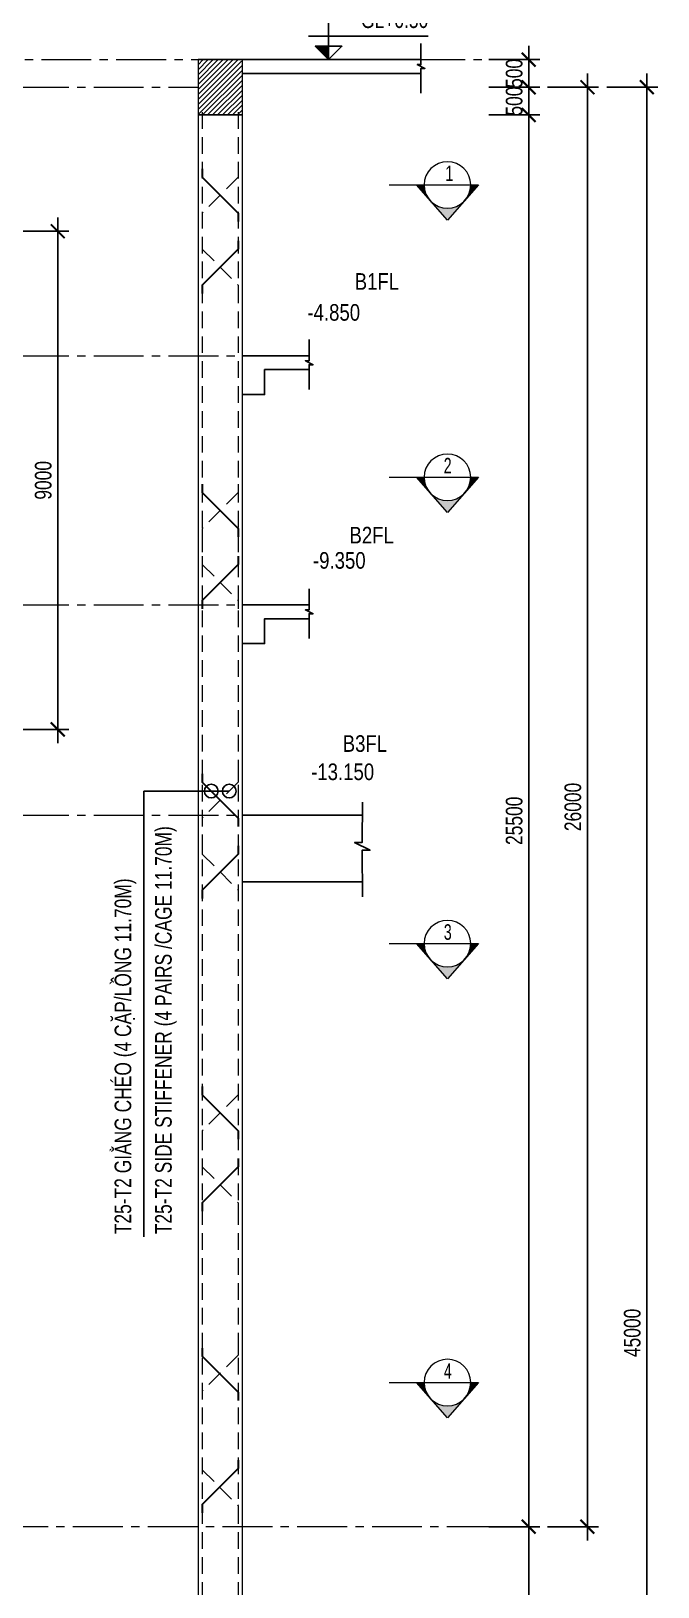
# Model space of a CAD drawing. Header units: millimetres. Extents: x 2746337 to 7547699, y -363432 to 15720.
# Drawn here: x 3098751 to 3110067, y -27087 to 1014 of the extents above; entities that cross this region are included whole.
import ezdxf
from ezdxf.enums import TextEntityAlignment as Align

# ---------------------------------------------------------------- set-up
doc = ezdxf.new("R2010")
doc.units = ezdxf.units.MM
doc.header["$LTSCALE"] = 1200
doc.header["$PDMODE"] = 3
doc.linetypes.add('CENTER2', pattern=[1.125, 0.75, -0.125, 0.125, -0.125])
doc.linetypes.add('HIDDEN', pattern=[0.375, 0.25, -0.125])
for name, color, linetype, lineweight in [('1', 9, 'Continuous', 13), ('BOUND', 3, 'Continuous', 20), ('CODE', 3, 'Continuous', 15), ('ENOTE', 2, 'Continuous', 15), ('Grid line', 160, 'CENTER2', 5), ('HIDE', 8, 'HIDDEN', 13), ('K-THUOC', 1, 'Continuous', 18), ('LEADER', 8, 'Continuous', 9), ('S-Beam - Cont', 60, 'Continuous', 25), ('T2CO', 4, 'Continuous', 30), ('T2HI', 4, 'HIDDEN', 13), ('TEXTVN', 2, 'Continuous', 20)]:
    doc.layers.add(name, color=color, linetype=linetype, lineweight=lineweight)
for name, color, linetype in [('CDC.02.DIM', 1, 'Continuous'), ('CDC.06.TEXT', 2, 'Continuous'), ('CDC.10.HATCH', 251, 'Continuous'), ('Q-Dim-line', 75, 'Continuous')]:
    doc.layers.add(name, color=color, linetype=linetype)
doc.styles.add('DB_Arial', font='arial.ttf', dxfattribs={"width": 0.8})
doc.styles.add('SMTEXT', font='arial.ttf', dxfattribs={"width": 0.75})
doc.styles.add('TEXTVN', font='VHELVCN.TTF', dxfattribs={"width": 0.8})
doc.dimstyles.new('BSV1-100', dxfattribs={"dimtxt": 300, "dimasz": 250, "dimexe": 200, "dimexo": 0, "dimgap": 108, "dimtad": 1, "dimdec": 0, "dimdsep": 46, "dimtxsty": 'SMTEXT', "dimblk": 'ARCHTICK', "dimcen": 100, "dimdle": 250, "dimclrd": 256, "dimclre": 256, "dimclrt": 1, "dimadec": 0, "dimazin": 0, "dimtfac": 1, "dimtdec": 0, "dimtix": 1, "dimtmove": 2, "dimatfit": 3, "dimfxl": 720, "dimfxlon": 1, "dimtolj": 1, "dimtzin": 0, "dimarcsym": 0})
doc.dimstyles.new('BSV25', dxfattribs={"dimtxt": 300, "dimasz": 250, "dimexe": 200, "dimexo": 0, "dimgap": 108, "dimtad": 1, "dimdec": 0, "dimlfac": 0.25, "dimdsep": 46, "dimtxsty": 'SMTEXT', "dimblk": 'ARCHTICK', "dimcen": 100, "dimdle": 250, "dimclrd": 256, "dimclre": 256, "dimclrt": 2, "dimadec": 0, "dimazin": 0, "dimtfac": 1, "dimtdec": 0, "dimtix": 1, "dimtmove": 2, "dimatfit": 3, "dimfxl": 800, "dimfxlon": 1, "dimtolj": 1, "dimtzin": 0, "dimarcsym": 0})

# ---------------------------------------------------------------- blocks, each defined once
blk = doc.blocks.new('_ArchTick')
at = {"color": 0, "linetype": 'ByBlock', "const_width": 0.15}
blk.add_lwpolyline([(-0.5, -0.5), (0.5, 0.5)], dxfattribs=at)
blk = doc.blocks.new('tag_cd')
at = {"layer": 'CDC.10.HATCH'}
blk.add_hatch(color=256, dxfattribs=at).paths.add_polyline_path([(180, 240), (420, 0), (420, 240)])
at = {"layer": 'CDC.02.DIM'}
for points in [[(420, 240), (420, 0), (660, 240), (180, 240), (420, 0), (420, 1020)], [(60, 420), (2220, 420)], [(0, 0), (840, 0)]]:
    blk.add_lwpolyline(points, dxfattribs=at)
at = {"layer": 'CDC.06.TEXT', "ltscale": 0.5, "style": 'SMTEXT', "width": 0.75}
blk.add_attdef('CD', text='', height=300, dxfattribs=at).set_placement((2220, 570), align=Align.RIGHT)
blk = doc.blocks.new('*D421')
at = {"layer": 'Defpoints', "color": 0, "transparency": 16777216}
for p in [(3070676, 0), (3070113, -4850), (3102823, -4850)]:
    blk.add_point(p, dxfattribs=at)
at = {"layer": 'K-THUOC', "lineweight": -2, "transparency": 16777216}
for p, q in [((3070113, 250), (3070113, -5100)), ((3070676, 0), (3069913, 0)), ((3070833, -4850), (3069913, -4850))]:
    blk.add_line(p, q, dxfattribs=at)
at = {"layer": 'K-THUOC', "lineweight": -2, "transparency": 16777216, "xscale": 250, "yscale": 250, "zscale": 250}
for p, rotation in [((3070113, 0), 90), ((3070113, -4850), 270)]:
    blk.add_blockref('_ArchTick', p, dxfattribs=dict(at, rotation=rotation))
at = {"layer": 'K-THUOC', "color": 1, "transparency": 16777216, "insert": (3069852, -2425), "char_height": 300, "attachment_point": 5, "rotation": 90, "style": 'SMTEXT'}
blk.add_mtext('\\A1;4850', dxfattribs=at)
blk = doc.blocks.new('*D422')
at = {"layer": 'Defpoints', "color": 0, "transparency": 16777216}
for p in [(3102823, -4850), (3070113, -9350), (3102807, -9350)]:
    blk.add_point(p, dxfattribs=at)
at = {"layer": 'K-THUOC', "lineweight": -2, "transparency": 16777216}
for p, q in [((3070113, -4600), (3070113, -9600)), ((3070833, -4850), (3069913, -4850)), ((3070833, -9350), (3069913, -9350))]:
    blk.add_line(p, q, dxfattribs=at)
at = {"layer": 'K-THUOC', "lineweight": -2, "transparency": 16777216, "xscale": 250, "yscale": 250, "zscale": 250}
for p, rotation in [((3070113, -4850), 90), ((3070113, -9350), 270)]:
    blk.add_blockref('_ArchTick', p, dxfattribs=dict(at, rotation=rotation))
at = {"layer": 'K-THUOC', "color": 1, "transparency": 16777216, "insert": (3069852, -7100), "char_height": 300, "attachment_point": 5, "rotation": 90, "style": 'SMTEXT'}
blk.add_mtext('\\A1;4500', dxfattribs=at)
blk = doc.blocks.new('*D423')
at = {"layer": 'Defpoints', "color": 0, "transparency": 16777216}
for p in [(3101550, -9350), (3070113, -13150), (3102807, -13150)]:
    blk.add_point(p, dxfattribs=at)
at = {"layer": 'K-THUOC', "lineweight": -2, "transparency": 16777216}
for p, q in [((3070113, -9100), (3070113, -13400)), ((3070833, -9350), (3069913, -9350)), ((3070833, -13150), (3069913, -13150))]:
    blk.add_line(p, q, dxfattribs=at)
at = {"layer": 'K-THUOC', "lineweight": -2, "transparency": 16777216, "xscale": 250, "yscale": 250, "zscale": 250}
for p, rotation in [((3070113, -9350), 90), ((3070113, -13150), 270)]:
    blk.add_blockref('_ArchTick', p, dxfattribs=dict(at, rotation=rotation))
at = {"layer": 'K-THUOC', "color": 1, "transparency": 16777216, "insert": (3069852, -11250), "char_height": 300, "attachment_point": 5, "rotation": 90, "style": 'SMTEXT'}
blk.add_mtext('\\A1;3800', dxfattribs=at)
blk = doc.blocks.new('*D394')
at = {"layer": 'Defpoints', "color": 0, "transparency": 16777216}
for p in [(3088151, -2600), (3099231, -2600), (3088151, -11600)]:
    blk.add_point(p, dxfattribs=at)
at = {"layer": 'K-THUOC', "lineweight": -2, "transparency": 16777216}
for p, q in [((3099231, -11850), (3099231, -2350)), ((3098511, -2600), (3099431, -2600)), ((3098511, -11600), (3099431, -11600))]:
    blk.add_line(p, q, dxfattribs=at)
at = {"layer": 'K-THUOC', "lineweight": -2, "transparency": 16777216, "xscale": 250, "yscale": 250, "zscale": 250}
for p, rotation in [((3099231, -2600), 90), ((3099231, -11600), 270)]:
    blk.add_blockref('_ArchTick', p, dxfattribs=dict(at, rotation=rotation))
at = {"layer": 'K-THUOC', "color": 1, "transparency": 16777216, "insert": (3098970, -7100), "char_height": 300, "attachment_point": 5, "rotation": 90, "style": 'SMTEXT'}
blk.add_mtext('\\A1;9000', dxfattribs=at)
blk = doc.blocks.new('SIGSEC')
at = {"layer": '1', "lineweight": 9}
h = blk.add_hatch(color=256, dxfattribs=at)
h.dxf.hatch_style = 1
h.paths.add_polyline_path([(-420, 0), (-560, 0), (-315, -278, -0.182676)])
h = blk.add_hatch(color=256, dxfattribs=at)
h.dxf.hatch_style = 1
h.paths.add_polyline_path([(560, 0), (420, 0, -0.182676), (315, -278)])
h = blk.add_hatch(color=256, dxfattribs=at)
h.dxf.hatch_style = 1
h.paths.add_polyline_path([(315, -278, -0.451416), (-315, -278), (0, -635)])
at = {"layer": '1', "lineweight": 9, "elevation": 0}
blk.add_lwpolyline([(1050, 0), (-560, 0), (0, -635), (560, 0)], dxfattribs=at)
at = {"layer": '1', "lineweight": 9}
blk.add_circle((0, 0), 420, dxfattribs=at)
at = {"layer": 'BOUND', "lineweight": 9, "style": 'TEXTVN', "width": 0.8}
blk.add_attdef('SEC', text='', height=280, dxfattribs=at).set_placement((0, 210, 0), align=Align.MIDDLE_CENTER)
blk = doc.blocks.new('*D408')
at = {"layer": 'Defpoints', "color": 0, "transparency": 16777216}
for p in [(3102566, 500), (3107734, 500), (3102566, 0)]:
    blk.add_point(p, dxfattribs=at)
at = {"layer": 'K-THUOC', "lineweight": -2, "transparency": 16777216}
for p, q in [((3107734, 500), (3107734, 750)), ((3107014, 500), (3107934, 500)), ((3107734, 0), (3107734, 500)), ((3107014, 0), (3107934, 0)), ((3107734, 0), (3107734, -250))]:
    blk.add_line(p, q, dxfattribs=at)
at = {"layer": 'K-THUOC', "lineweight": -2, "transparency": 16777216, "xscale": 250, "yscale": 250, "zscale": 250}
for p, rotation in [((3107734, 500), 270), ((3107734, 0), 90)]:
    blk.add_blockref('_ArchTick', p, dxfattribs=dict(at, rotation=rotation))
at = {"layer": 'K-THUOC', "color": 1, "transparency": 16777216, "insert": (3107473, 250), "char_height": 300, "attachment_point": 5, "rotation": 90, "style": 'SMTEXT'}
blk.add_mtext('\\A1;500', dxfattribs=at)
blk = doc.blocks.new('*D409')
at = {"layer": 'Defpoints', "color": 0, "transparency": 16777216}
for p in [(3102566, 0), (3102566, -500), (3107734, -500)]:
    blk.add_point(p, dxfattribs=at)
at = {"layer": 'K-THUOC', "lineweight": -2, "transparency": 16777216}
for p, q in [((3107014, 0), (3107934, 0)), ((3107734, 0), (3107734, 250)), ((3107734, 0), (3107734, -500)), ((3107014, -500), (3107934, -500)), ((3107734, -500), (3107734, -750))]:
    blk.add_line(p, q, dxfattribs=at)
at = {"layer": 'K-THUOC', "lineweight": -2, "transparency": 16777216, "xscale": 250, "yscale": 250, "zscale": 250}
for p, rotation in [((3107734, 0), 270), ((3107734, -500), 90)]:
    blk.add_blockref('_ArchTick', p, dxfattribs=dict(at, rotation=rotation))
at = {"layer": 'K-THUOC', "color": 1, "transparency": 16777216, "insert": (3107473, -250), "char_height": 300, "attachment_point": 5, "rotation": 90, "style": 'SMTEXT'}
blk.add_mtext('\\A1;500', dxfattribs=at)
blk = doc.blocks.new('*D410')
at = {"layer": 'Defpoints', "color": 0, "transparency": 16777216}
for p in [(3102566, -500), (3097019, -26000), (3107734, -26000)]:
    blk.add_point(p, dxfattribs=at)
at = {"layer": 'K-THUOC', "lineweight": -2, "transparency": 16777216}
for p, q in [((3107734, -250), (3107734, -26250)), ((3107014, -500), (3107934, -500)), ((3107014, -26000), (3107934, -26000))]:
    blk.add_line(p, q, dxfattribs=at)
at = {"layer": 'K-THUOC', "lineweight": -2, "transparency": 16777216, "xscale": 250, "yscale": 250, "zscale": 250}
for p, rotation in [((3107734, -500), 90), ((3107734, -26000), 270)]:
    blk.add_blockref('_ArchTick', p, dxfattribs=dict(at, rotation=rotation))
at = {"layer": 'K-THUOC', "color": 1, "transparency": 16777216, "insert": (3107473, -13250), "char_height": 300, "attachment_point": 5, "rotation": 90, "style": 'SMTEXT'}
blk.add_mtext('\\A1;25500', dxfattribs=at)
blk = doc.blocks.new('*D411')
at = {"layer": 'Defpoints', "color": 0, "transparency": 16777216}
for p in [(3097019, -26000), (3098591, -45000), (3107734, -45000)]:
    blk.add_point(p, dxfattribs=at)
at = {"layer": 'K-THUOC', "lineweight": -2, "transparency": 16777216}
for p, q in [((3107734, -25750), (3107734, -45250)), ((3107014, -26000), (3107934, -26000)), ((3107014, -45000), (3107934, -45000))]:
    blk.add_line(p, q, dxfattribs=at)
at = {"layer": 'K-THUOC', "lineweight": -2, "transparency": 16777216, "xscale": 250, "yscale": 250, "zscale": 250}
for p, rotation in [((3107734, -26000), 90), ((3107734, -45000), 270)]:
    blk.add_blockref('_ArchTick', p, dxfattribs=dict(at, rotation=rotation))
at = {"layer": 'K-THUOC', "color": 1, "transparency": 16777216, "insert": (3107473, -35500), "char_height": 300, "attachment_point": 5, "rotation": 90, "style": 'SMTEXT'}
blk.add_mtext('\\A1;19000', dxfattribs=at)
blk = doc.blocks.new('*D412')
at = {"layer": 'Defpoints', "color": 0, "transparency": 16777216}
for p in [(3101766, 0), (3108795, 0), (3097019, -26000)]:
    blk.add_point(p, dxfattribs=at)
at = {"layer": 'K-THUOC', "lineweight": -2, "transparency": 16777216}
for p, q in [((3108075, 0), (3108995, 0)), ((3108795, -26250), (3108795, 250)), ((3108075, -26000), (3108995, -26000))]:
    blk.add_line(p, q, dxfattribs=at)
at = {"layer": 'K-THUOC', "lineweight": -2, "transparency": 16777216, "xscale": 250, "yscale": 250, "zscale": 250}
for p, rotation in [((3108795, 0), 90), ((3108795, -26000), 270)]:
    blk.add_blockref('_ArchTick', p, dxfattribs=dict(at, rotation=rotation))
at = {"layer": 'K-THUOC', "color": 1, "transparency": 16777216, "insert": (3108533, -13000), "char_height": 300, "attachment_point": 5, "rotation": 90, "style": 'SMTEXT'}
blk.add_mtext('\\A1;26000', dxfattribs=at)
blk = doc.blocks.new('*D413')
at = {"layer": 'Defpoints', "color": 0, "transparency": 16777216}
for p in [(3101766, 0), (3101766, -45000), (3109867, -45000)]:
    blk.add_point(p, dxfattribs=at)
at = {"layer": 'K-THUOC', "lineweight": -2, "transparency": 16777216}
for p, q in [((3109147, 0), (3110067, 0)), ((3109867, 250), (3109867, -45250)), ((3109147, -45000), (3110067, -45000))]:
    blk.add_line(p, q, dxfattribs=at)
at = {"layer": 'K-THUOC', "lineweight": -2, "transparency": 16777216, "xscale": 250, "yscale": 250, "zscale": 250}
for p, rotation in [((3109867, 0), 90), ((3109867, -45000), 270)]:
    blk.add_blockref('_ArchTick', p, dxfattribs=dict(at, rotation=rotation))
at = {"layer": 'K-THUOC', "color": 1, "transparency": 16777216, "insert": (3109605, -22500), "char_height": 300, "attachment_point": 5, "rotation": 90, "style": 'SMTEXT'}
blk.add_mtext('\\A1;45000', dxfattribs=at)

msp = doc.modelspace()

# ---------------------------------------------------------------- hatches: boundary and pattern name
at = {"layer": 'CDC.10.HATCH'}
h = msp.add_hatch(dxfattribs=at)
h.set_pattern_fill('ANSI31', color=256, scale=20)
h.set_pattern_definition([(45, (314908.18, -9756.33), (-44.9012806, 44.9012806), [])])
h.paths.add_polyline_path([(3101765.9, -500), (3102565.9, -500), (3102565.9, 500), (3101765.9, 500)])

# ---------------------------------------------------------------- linework, layer by layer
at = {"layer": 'BOUND'}
for points in [[(3101765.9, -500), (3102565.9, -500), (3102565.9, 500), (3101765.9, 500)], [(3101765.9, -45000), (3102565.9, -45000), (3102565.9, -500), (3101765.9, -500)]]:
    msp.add_lwpolyline(points, close=True, dxfattribs=at)
at = {"layer": 'BOUND', "lineweight": 20}
msp.add_lwpolyline([(3102565.9, -4350), (3102565.9, -500), (3101765.9, -500), (3101765.9, -45000), (3102565.9, -45000), (3102565.9, -19550)], dxfattribs=at)
at = {"layer": 'CODE'}
for points in [[(3103215.5, -4850, 0, 0, 0), (3104289.5, -4850, 0, 0, 0), (3103752.5, -4850, 0, 660, 0), (3103752.5, -4520, 0, 0, 0), (3103752.5, -4320, 0, 0, 0), (3104752.5, -4320, 0, 0, 0)], [(3103215.5, -9350, 0, 0, 0), (3104289.5, -9350, 0, 0, 0), (3103752.5, -9350, 0, 660, 0), (3103752.5, -9020, 0, 0, 0), (3103752.5, -8820, 0, 0, 0), (3104752.5, -8820, 0, 0, 0)], [(3103215.5, -13150, 0, 0, 0), (3104289.5, -13150, 0, 0, 0), (3103752.5, -13150, 0, 660, 0), (3103752.5, -12820, 0, 0, 0), (3103752.5, -12620, 0, 0, 0), (3104752.5, -12620, 0, 0, 0)]]:
    msp.add_lwpolyline(points, format="xyseb", dxfattribs=at)
at = {"layer": 'Grid line', "color": 2}
for p, q in [((3066131.5, 0), (3101765.9, 0)), ((3066131.5, -4850), (3102650.3, -4850)), ((3066131.5, -9350), (3102634.3, -9350)), ((3066131.5, -13150), (3102634.3, -13150))]:
    msp.add_line(p, q, dxfattribs=at)
at = {"layer": 'Grid line'}
msp.add_line((3107156.3, -26000), (3071488.2, -26000), dxfattribs=at)
msp.add_lwpolyline([(3080037.9, 500), (3106955.2, 500)], dxfattribs=at)
at = {"layer": 'HIDE'}
for p, q in [((3101840.9, -450), (3101840.9, -44800)), ((3102490.9, -450), (3102490.9, -44800))]:
    msp.add_line(p, q, dxfattribs=at)
at = {"layer": 'Q-Dim-line'}
for points in [[(3105789.5, 790.7), (3105789.5, 409.7), (3105722.4, 409.7), (3105861.1, 339), (3105789.5, 339), (3105789.5, -108.2)], [(3103769.9, -4559.3), (3103769.9, -4940.3), (3103702.9, -4940.3), (3103841.6, -5011), (3103769.9, -5011), (3103769.9, -5458.2)], [(3103769.9, -9059.3), (3103769.9, -9440.3), (3103702.9, -9440.3), (3103841.6, -9511), (3103769.9, -9511), (3103769.9, -9958.2)], [(3104730.9, -12911.4), (3104726.3, -13641.9), (3104592.1, -13641.9), (3104869.6, -13783.2), (3104726.3, -13783.2), (3104730.9, -14626.3)]]:
    msp.add_lwpolyline(points, dxfattribs=at)
at = {"layer": 'S-Beam - Cont'}
for points in [[(3105782.6, 500), (3104089.3, 500), (3104089.3, 500), (3102565.9, 500)], [(3102565.9, 250), (3104339.3, 250), (3104339.3, 250), (3105782.6, 250)], [(3103763.1, -4850), (3102565.9, -4850)], [(3103763.1, -5100), (3102965.9, -5100), (3102965.9, -5550), (3102565.9, -5550)], [(3103763.1, -9350), (3102565.9, -9350)], [(3103763.1, -9600), (3102965.9, -9600), (3102965.9, -10050), (3102565.9, -10050)], [(3104730.9, -13150), (3102565.9, -13150)], [(3102565.9, -14350), (3104730.9, -14350)]]:
    msp.add_lwpolyline(points, dxfattribs=at)
at = {"layer": 'T2CO'}
for points in [[(3101840.9, -1475), (3101840.9, -1625), (3102490.9, -2275), (3102490.9, -2425)], [(3102490.9, -2775), (3102490.9, -2925), (3101840.9, -3575), (3101840.9, -3725)], [(3101840.9, -7170.1), (3101840.9, -7320.1), (3102490.9, -7970.1), (3102490.9, -8120.1)], [(3102490.9, -8470.1), (3102490.9, -8620.1), (3101840.9, -9270.1), (3101840.9, -9420.1)], [(3101840.9, -12400.5), (3101840.9, -12550.5), (3102490.9, -13200.5), (3102490.9, -13350.5)], [(3102490.9, -13700.5), (3102490.9, -13850.5), (3101840.9, -14500.5), (3101840.9, -14650.5)], [(3101840.9, -18049.5), (3101840.9, -18199.5), (3102490.9, -18849.5), (3102490.9, -18999.5)], [(3102490.9, -19349.5), (3102490.9, -19499.5), (3101840.9, -20149.5), (3101840.9, -20299.5)], [(3101840.9, -22772.9), (3101840.9, -22922.9), (3102490.9, -23572.9), (3102490.9, -23722.9)], [(3102490.9, -24799.3), (3102490.9, -24949.3), (3101840.9, -25599.3), (3101840.9, -25749.3)]]:
    msp.add_lwpolyline(points, dxfattribs=at)
at = {"layer": 'T2HI'}
for points in [[(3102490.9, -1475), (3102490.9, -1625), (3101840.9, -2275), (3101840.9, -2425)], [(3101840.9, -2775), (3101840.9, -2925), (3102490.9, -3575), (3102490.9, -3725)], [(3102490.9, -7170.1), (3102490.9, -7320.1), (3101840.9, -7970.1), (3101840.9, -8120.1)], [(3101840.9, -8470.1), (3101840.9, -8620.1), (3102490.9, -9270.1), (3102490.9, -9420.1)], [(3102490.9, -12400.5), (3102490.9, -12550.5), (3101840.9, -13200.5), (3101840.9, -13350.5)], [(3101840.9, -13700.5), (3101840.9, -13850.5), (3102490.9, -14500.5), (3102490.9, -14650.5)], [(3102490.9, -18049.5), (3102490.9, -18199.5), (3101840.9, -18849.5), (3101840.9, -18999.5)], [(3101840.9, -19349.5), (3101840.9, -19499.5), (3102490.9, -20149.5), (3102490.9, -20299.5)], [(3102490.9, -22750.5), (3102490.9, -22900.5), (3101840.9, -23550.5), (3101840.9, -23700.5)], [(3101840.9, -24821.7), (3101840.9, -24971.7), (3102490.9, -25621.7), (3102490.9, -25771.7)]]:
    msp.add_lwpolyline(points, dxfattribs=at)

# ---------------------------------------------------------------- block references
at = {"layer": '1', "lineweight": 20}
ref = msp.add_blockref('SIGSEC', (3106266.8, -1765.4), dxfattribs=dict(at, xscale=-1))
ref.add_attrib('SEC', '1', dxfattribs={"layer": 'BOUND', "lineweight": 9, "height": 280, "style": 'TEXTVN', "width": 0.8}).set_placement((3106300.8, -1555.4, 0), align=Align.MIDDLE_CENTER)
ref = msp.add_blockref('SIGSEC', (3106266.8, -7045.4), dxfattribs=dict(at, xscale=-1))
ref.add_attrib('SEC', '2', dxfattribs={"layer": 'BOUND', "lineweight": 9, "height": 280, "style": 'TEXTVN', "width": 0.8}).set_placement((3106271, -6835.4, 0), align=Align.MIDDLE_CENTER)
ref = msp.add_blockref('SIGSEC', (3106266.8, -15469), dxfattribs=dict(at, xscale=-1))
ref.add_attrib('SEC', '3', dxfattribs={"layer": 'BOUND', "lineweight": 9, "height": 280, "style": 'TEXTVN', "width": 0.8}).set_placement((3106273.4, -15259, 0), align=Align.MIDDLE_CENTER)
ref = msp.add_blockref('SIGSEC', (3106266.8, -23397.2, 0), dxfattribs=dict(at, xscale=-1))
ref.add_attrib('SEC', '4', dxfattribs={"layer": 'BOUND', "lineweight": 9, "height": 280, "style": 'TEXTVN', "width": 0.8}).set_placement((3106274.5, -23187.2, 0), align=Align.MIDDLE_CENTER)
at = {"layer": 'ENOTE'}
msp.add_blockref('tag_cd', (3103701.2, 500), dxfattribs=at).add_auto_attribs({'CD': 'GL+0.50'})

# ---------------------------------------------------------------- texts
at = {"layer": 'ENOTE', "style": 'DB_Arial', "width": 0.8}
for s, p in [('-4.850', (3103739.8, -4216.9)), ('-9.350', (3103840.1, -8696.4)), ('-13.150', (3103807, -12514.8))]:
    msp.add_text(s, height=300, dxfattribs=at).set_placement(p)
at = {"layer": 'TEXTVN', "style": 'DB_Arial', "width": 0.8}
for s, p in [('B1FL', (3104593.2, -3657.9)), ('B2FL', (3104498.7, -8240.2)), ('B3FL', (3104376.7, -12004.4))]:
    msp.add_text(s, height=300, dxfattribs=at).set_placement(p)
at = {"layer": 'TEXTVN', "lineweight": 20, "style": 'SMTEXT', "width": 0.75}
for s, p in [('T25-T2 SIDE STIFFENER (4 PAIRS /CAGE 11.70M)', (3101288.8, -20717.4)), ('T25-T2 GIẰNG CHÉO (4 CẶP/LỒNG 11.70M)', (3100558.8, -20717.4))]:
    msp.add_text(s, height=300, rotation=90, dxfattribs=at).set_placement(p)

# ---------------------------------------------------------------- dimensions: what is measured, and where the dimension line sits
at = {"layer": 'K-THUOC'}
for base, p1, p2, picture, middle in [((3107733.8, 500), (3102565.9, 0), (3102565.9, 500), '*D408', (3107472.6, 250)), ((3070113.3, -4850), (3070675.7, 0), (3102822.7, -4850), '*D421', (3069852.1, -2425)), ((3108794.6, 0), (3097019.2, -26000), (3101765.9, 0), '*D412', (3108533.5, -13000)), ((3109866.5, -45000), (3101765.9, 0), (3101765.9, -45000), '*D413', (3109605.4, -22500)), ((3107733.8, -500), (3102565.9, 0), (3102565.9, -500), '*D409', (3107472.6, -250)), ((3107733.8, -26000), (3102565.9, -500), (3097019.2, -26000), '*D410', (3107472.6, -13250)), ((3099231.2, -2600.3), (3088151.5, -11600.3), (3088151.5, -2600.3), '*D394', (3098970, -7100.3)), ((3070113.3, -9350), (3102822.7, -4850), (3102806.7, -9350), '*D422', (3069852.1, -7100)), ((3070113.3, -13150), (3101550.2, -9350), (3102806.7, -13150), '*D423', (3069852, -11250)), ((3107733.8, -45000), (3097019.2, -26000), (3098590.9, -45000), '*D411', (3107472.6, -35500))]:
    dim = msp.add_linear_dim(base=base, p1=p1, p2=p2, angle=90, dimstyle='BSV1-100', dxfattribs=at)
    dim.commit()
    dim.dimension.update_dxf_attribs({"geometry": picture, "text_midpoint": middle})

# ---------------------------------------------------------------- leaders
at = {"layer": 'LEADER'}
for points in [[(3102328.4, -12713), (3100785.8, -12713), (3100785.8, -20713)], [(3102003.4, -12713), (3100785.8, -12713), (3100785.8, -20765.4)]]:
    msp.add_leader(points, dimstyle='BSV25', override={"dimldrblk": 'Origin'}, dxfattribs=at)

doc.saveas('drawing.dxf')
